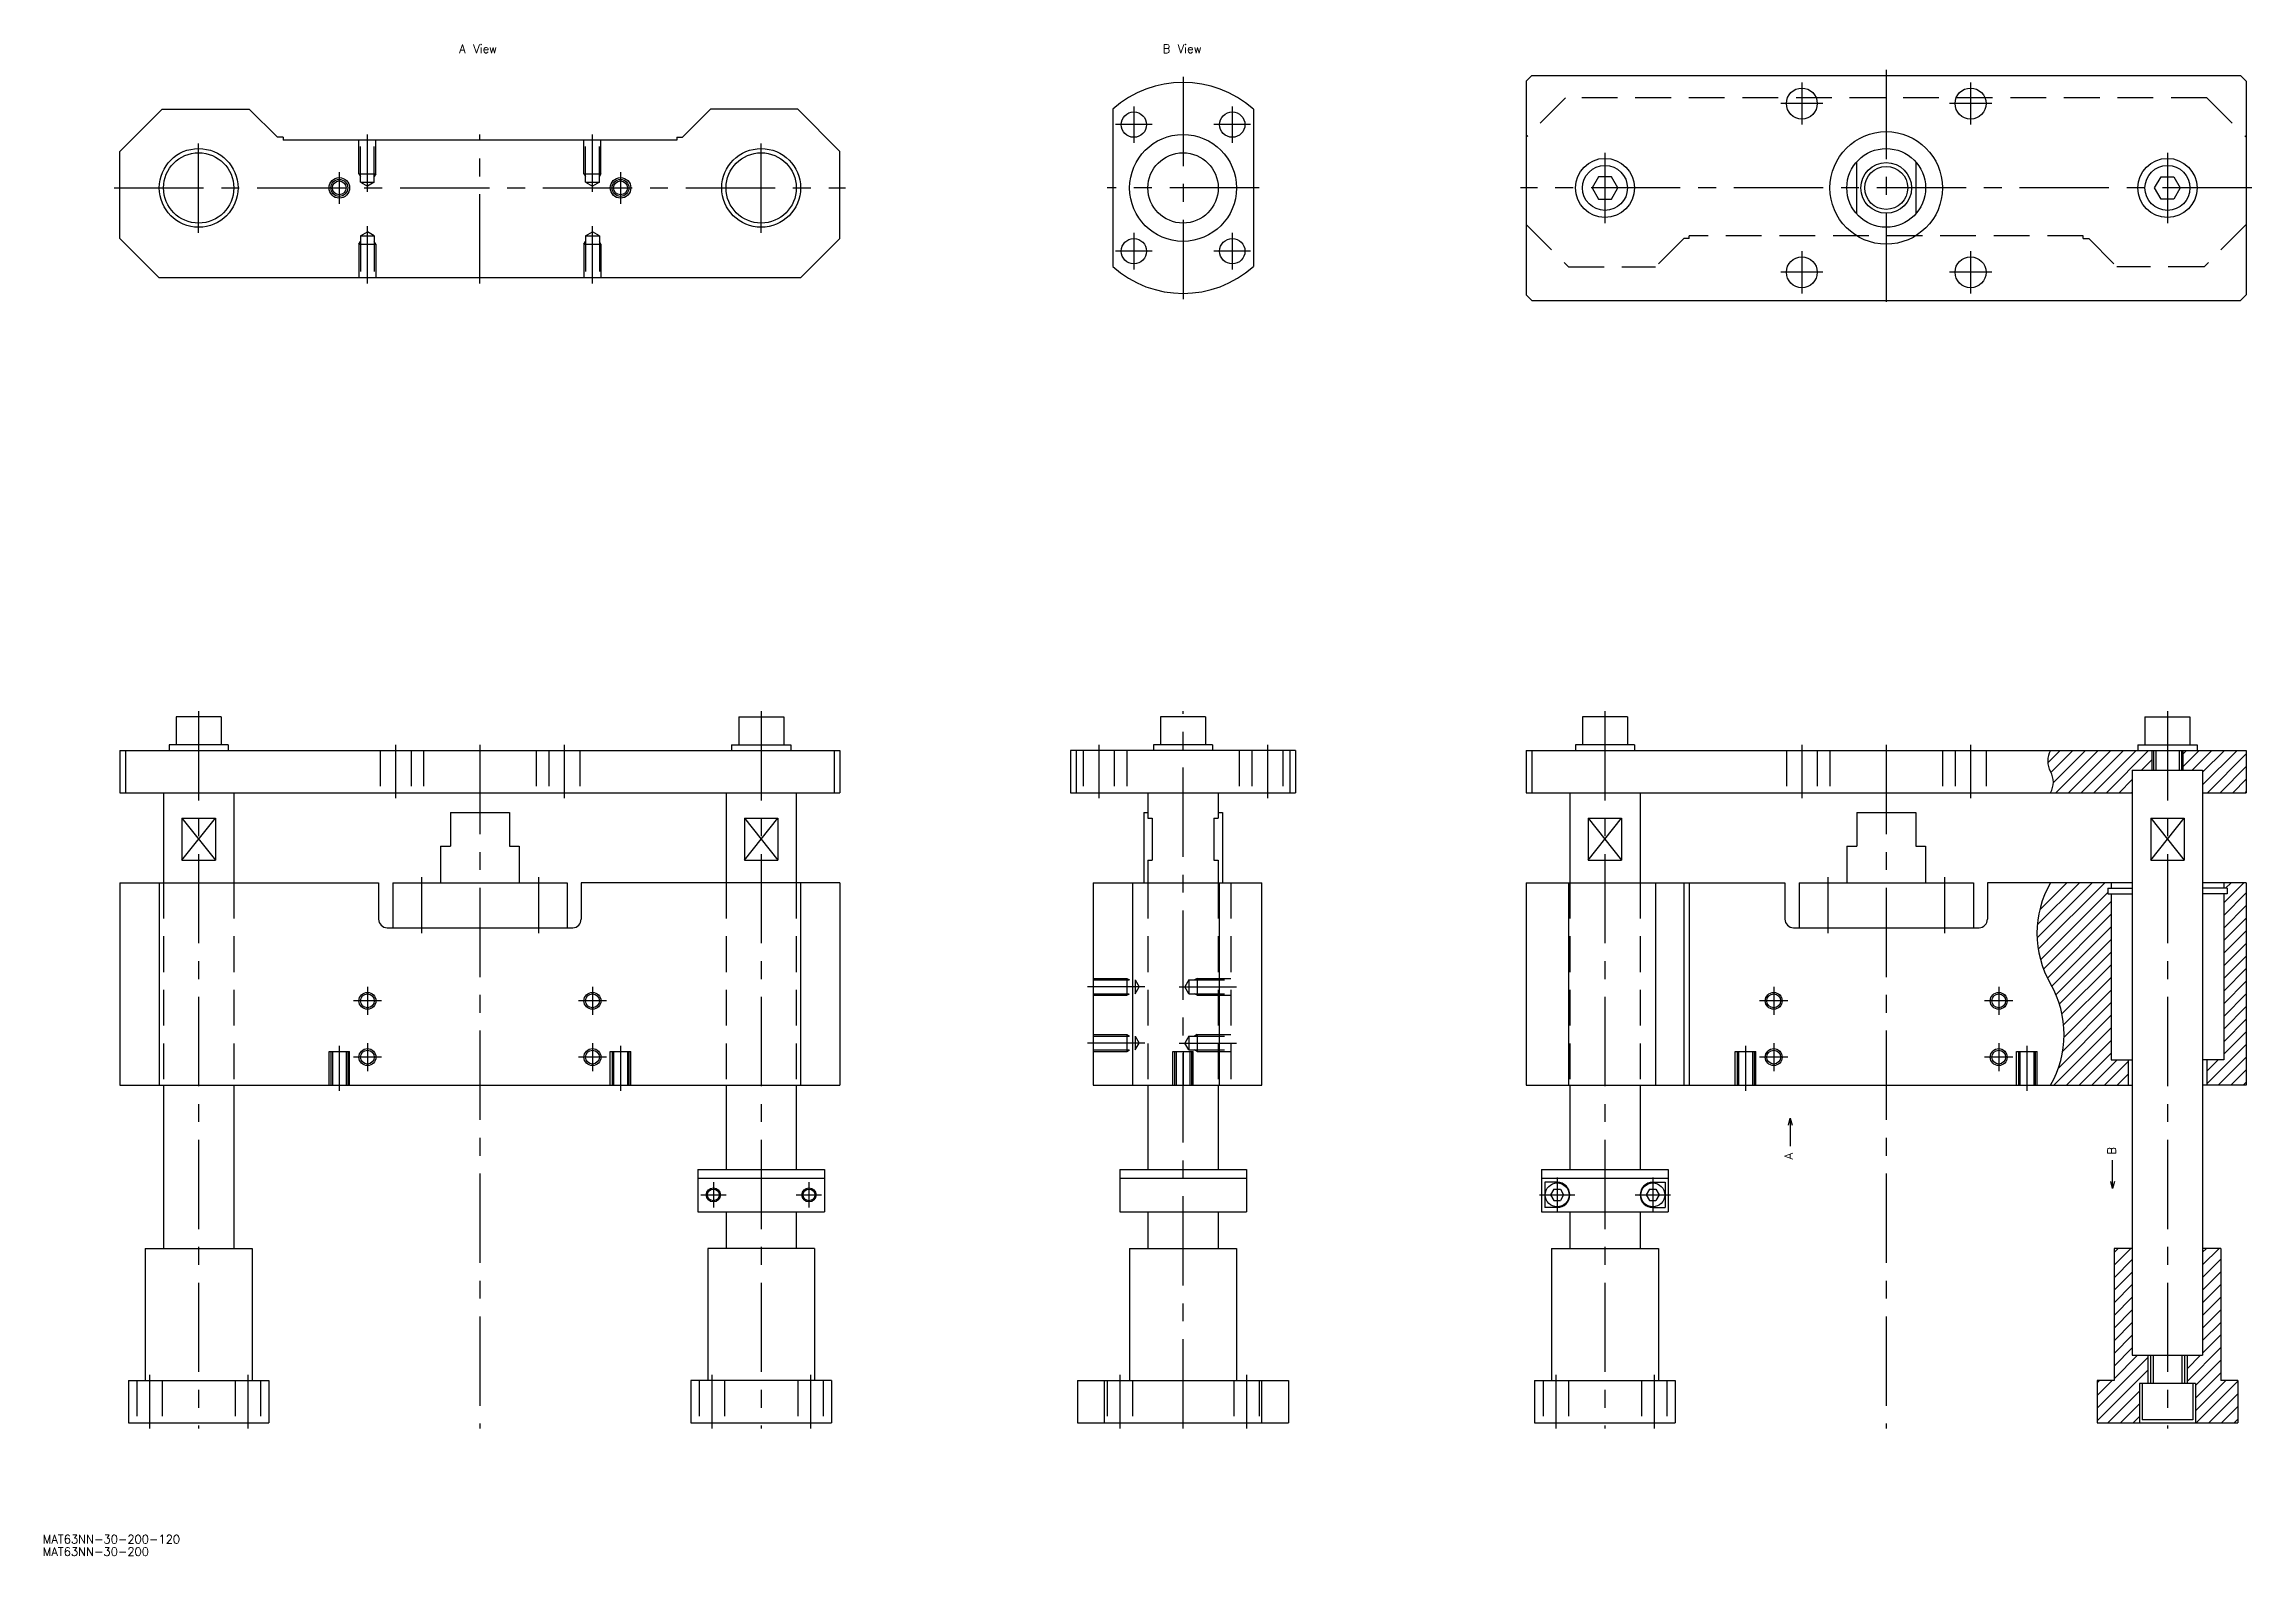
# Model space of a CAD drawing. Extents: x -405 to 380, y -486 to 51.
import ezdxf

# ---------------------------------------------------------------- set-up
doc = ezdxf.new("R2010")
doc.units = 0
doc.linetypes.add('CENTER', pattern=[50.8, 31.75, -6.35, 6.35, -6.35])
doc.linetypes.add('DASHED', pattern=[19.05, 12.7, -6.35])
doc.layers.get('0').update_dxf_attribs({"linetype": 'CONTINUOUS'})
doc.layers.add('CENTER', color=1, linetype='CENTER')
doc.styles.get("Standard").update_dxf_attribs({"font": 'txt.shx', "height": 3, "bigfont": 'bigfont.shx'})

# ---------------------------------------------------------------- blocks, each defined once
blk = doc.blocks.new('*U2')
at = {"color": 7, "linetype": 'CONTINUOUS'}
blk.add_text('MAT63NN-30-200-120', height=3, dxfattribs=at).set_placement((-405.45, -481.89))
blk = doc.blocks.new('*U3')
at = {"color": 7, "linetype": 'CONTINUOUS'}
blk.add_text('MAT63NN-30-200', height=3, dxfattribs=at).set_placement((-405.45, -486.31))
blk = doc.blocks.new('*U4')
at = {"color": 137, "linetype": 'CONTINUOUS'}
blk.add_text('A View', height=3, dxfattribs=at).set_placement((-257.37, 47.96))
blk = doc.blocks.new('*U5')
at = {"color": 137, "linetype": 'CONTINUOUS'}
blk.add_text('B View', height=3, dxfattribs=at).set_placement((-7.28, 47.96))
blk = doc.blocks.new('_OPEN30')
at = {"color": 0, "linetype": 'BYBLOCK'}
for p, q in [((-1, 0.27), (0, 0)), ((0, 0), (-1, -0.27)), ((0, 0), (-1, 0))]:
    blk.add_line(p, q, dxfattribs=at)
blk = doc.blocks.new('*U6')
at = {"color": 137, "linetype": 'CONTINUOUS'}
blk.add_lwpolyline([(330.51, -353.2), (330.51, -345.7)], dxfattribs=at)
at = {"color": 137, "linetype": 'CONTINUOUS', "xscale": 2.5, "yscale": 2.5, "zscale": 2.5, "rotation": 270}
blk.add_blockref('_OPEN30', (330.51, -355.7), dxfattribs=at)
blk = doc.blocks.new('*U7')
at = {"color": 137, "linetype": 'CONTINUOUS'}
blk.add_lwpolyline([(215.91, -333.2), (215.91, -340.7)], dxfattribs=at)
at = {"color": 137, "linetype": 'CONTINUOUS', "xscale": 2.5, "yscale": 2.5, "zscale": 2.5, "rotation": 90}
blk.add_blockref('_OPEN30', (215.91, -330.7), dxfattribs=at)
blk = doc.blocks.new('*U8')
at = {"color": 137, "linetype": 'CONTINUOUS'}
blk.add_text('A', height=3, rotation=90, dxfattribs=at).set_placement((216.83, -345.37))
blk = doc.blocks.new('*U9')
at = {"color": 137, "linetype": 'CONTINUOUS'}
blk.add_text('B', height=3, rotation=90, dxfattribs=at).set_placement((331.67, -343.71))

msp = doc.modelspace()

# ---------------------------------------------------------------- linework, layer by layer
at = {"color": 7, "linetype": 'CONTINUOUS'}
for p, q in [((122, 38), (124, 40)), ((124, 40), (376, 40)), ((378, 38), (376, 40)), ((122, 38), (122, -38)), ((378, 38), (378, -38)), ((-378, 13), (-363, 28)), ((-363, 28), (-332, 28)), ((-322, 18), (-332, 28)), ((-178, 18), (-168, 28)), ((-137, 28), (-168, 28)), ((-122, 13), (-137, 28)), ((-25, 27.95), (-25, -27.95)), ((25, 27.95), (25, -27.95)), ((-320, 18), (-322, 18)), ((-320, 18), (-320, 17)), ((-180, 17), (-320, 17)), ((-180, 18), (-180, 17)), ((-180, 18), (-178, 18)), ((-378, -18), (-378, 13)), ((-122, -18), (-122, 13)), ((239.5, -9.26), (239.5, 9.26)), ((260.5, 9.26), (260.5, -9.26)), ((147.71, 3.96), (145.43, 0)), ((145.43, 0), (147.71, -3.96)), ((152.29, 3.96), (147.71, 3.96)), ((154.58, 0), (152.29, 3.96)), ((345.42, 0), (347.71, 3.96)), ((347.71, 3.96), (352.29, 3.96)), ((352.29, 3.96), (354.57, 0)), ((354.57, 0), (352.29, -3.96)), ((147.71, -3.96), (152.29, -3.96)), ((152.29, -3.96), (154.58, 0)), ((347.71, -3.96), (345.42, 0)), ((352.29, -3.96), (347.71, -3.96)), ((-364, -32), (-378, -18)), ((-136, -32), (-122, -18)), ((-136, -32), (-364, -32)), ((124, -40), (122, -38)), ((376, -40), (378, -38)), ((124, -40), (376, -40)), ((-342, -188), (-358, -188)), ((-358, -188), (-358, -198)), ((-342, -188), (-342, -198)), ((-158, -188), (-142, -188)), ((-158, -188), (-158, -198)), ((-142, -188), (-142, -198)), ((8, -188), (-8, -188)), ((-8, -188), (-8, -198)), ((8, -188), (8, -198)), ((158, -188), (142, -188)), ((142, -188), (142, -198)), ((158, -188), (158, -198)), ((342, -188), (358, -188)), ((342, -188), (342, -198)), ((358, -188), (358, -198)), ((-378, -200), (-122, -200)), ((-378, -200), (-378, -215)), ((-376, -200), (-376, -215)), ((-339.5, -198), (-360.5, -198)), ((-360.5, -198), (-360.5, -200)), ((-339.5, -198), (-339.5, -200)), ((-160.5, -198), (-139.5, -198)), ((-160.5, -198), (-160.5, -200)), ((-139.5, -198), (-139.5, -200)), ((-124, -200), (-124, -215)), ((-122, -200), (-122, -215)), ((40, -200), (-40, -200)), ((-40, -200), (-40, -215)), ((-38, -200), (-38, -215)), ((10.5, -198), (-10.5, -198)), ((-10.5, -198), (-10.5, -200)), ((10.5, -198), (10.5, -200)), ((38, -200), (38, -215)), ((40, -200), (40, -215)), ((122, -200), (378, -200)), ((122, -200), (122, -215)), ((124, -200), (124, -215)), ((160.5, -198), (139.5, -198)), ((139.5, -198), (139.5, -200)), ((160.5, -198), (160.5, -200)), ((339.5, -198), (360.5, -198)), ((339.5, -198), (339.5, -200)), ((344.5, -200), (344.5, -207)), ((345, -200), (345, -207)), ((355, -200), (355, -207)), ((355.5, -200), (355.5, -207)), ((360.5, -198), (360.5, -200)), ((378, -200), (378, -215)), ((337.5, -207), (337.5, -415)), ((337.5, -207), (362.5, -207)), ((362.5, -207), (362.5, -415)), ((-378, -215), (-122, -215)), ((-362.5, -215), (-362.5, -247)), ((-337.5, -215), (-337.5, -247)), ((-162.5, -215), (-162.5, -247)), ((-137.5, -215), (-137.5, -247)), ((-40, -215), (40, -215)), ((-12.5, -215), (-12.5, -224)), ((12.5, -215), (12.5, -224)), ((122, -215), (337.5, -215)), ((137.5, -215), (137.5, -247)), ((162.5, -215), (162.5, -247)), ((362.5, -215), (378, -215)), ((-355.94, -224), (-355.94, -239)), ((-355.94, -224), (-344.06, -224)), ((-344.06, -224), (-344.06, -239)), ((-260.5, -222), (-239.5, -222)), ((-260.5, -222), (-260.5, -234)), ((-239.5, -222), (-239.5, -234)), ((-155.94, -224), (-155.94, -239)), ((-155.94, -224), (-144.06, -224)), ((-144.06, -224), (-144.06, -239)), ((-14, -222), (-14, -247)), ((-14, -222), (-12.5, -222)), ((-12.5, -224), (-11, -224)), ((-11, -224), (-11, -239)), ((11, -224), (11, -239)), ((11, -224), (12.5, -224)), ((12.5, -222), (14, -222)), ((14, -222), (14, -247)), ((144.06, -224), (144.06, -239)), ((144.06, -224), (155.94, -224)), ((155.94, -224), (155.94, -239)), ((239.5, -222), (260.5, -222)), ((239.5, -222), (239.5, -234)), ((260.5, -222), (260.5, -234)), ((344.06, -224), (344.06, -239)), ((344.06, -224), (355.94, -224)), ((355.94, -224), (355.94, -239)), ((-264, -234), (-264, -247)), ((-264, -234), (-260.5, -234)), ((-239.5, -234), (-236, -234)), ((-236, -234), (-236, -247)), ((236, -234), (236, -247)), ((236, -234), (239.5, -234)), ((260.5, -234), (264, -234)), ((264, -234), (264, -247)), ((-355.94, -239), (-344.06, -239)), ((-155.94, -239), (-144.06, -239)), ((-12.5, -239), (-12.5, -247)), ((-12.5, -239), (-11, -239)), ((11, -239), (12.5, -239)), ((12.5, -239), (12.5, -247)), ((144.06, -239), (155.94, -239)), ((344.06, -239), (355.94, -239)), ((-378, -247), (-286, -247)), ((-378, -247), (-378, -319)), ((-364, -247), (-364, -319)), ((-286, -247), (-286, -260)), ((-281, -247), (-219, -247)), ((-281, -247), (-281, -263)), ((-219, -247), (-219, -263)), ((-122, -247), (-214, -247)), ((-214, -247), (-214, -260)), ((-136, -247), (-136, -319)), ((-122, -247), (-122, -319)), ((-32, -247), (28, -247)), ((-32, -247), (-32, -319)), ((-18, -247), (-18, -319)), ((13, -319), (13, -247)), ((28, -319), (28, -247)), ((122, -247), (214, -247)), ((122, -247), (122, -319)), ((137, -247), (137, -319)), ((168, -247), (168, -319)), ((178, -247), (178, -319)), ((180, -247), (180, -319)), ((214, -247), (214, -260)), ((219, -247), (281, -247)), ((219, -247), (219, -263)), ((281, -247), (281, -263)), ((337.5, -247), (286, -247)), ((286, -247), (286, -260)), ((328.75, -249), (328.75, -251)), ((328.75, -249), (337.5, -249)), ((328.75, -251), (337.5, -251)), ((330, -247), (330, -249)), ((330, -251), (330, -310)), ((378, -247), (362.5, -247)), ((371.25, -249), (362.5, -249)), ((371.25, -251), (362.5, -251)), ((370, -247), (370, -249)), ((370, -251), (370, -310)), ((371.25, -249), (371.25, -251)), ((378, -247), (378, -319)), ((-283, -263), (-217, -263)), ((217, -263), (283, -263)), ((330, -310), (337.5, -310)), ((336, -310), (336, -319)), ((370, -310), (362.5, -310)), ((364, -310), (364, -319)), ((-378, -319), (-122, -319)), ((-362.5, -319), (-362.5, -377)), ((-337.5, -319), (-337.5, -377)), ((-162.5, -319), (-162.5, -349)), ((-137.5, -319), (-137.5, -349)), ((-32, -319), (28, -319)), ((-12.5, -319), (-12.5, -349)), ((12.5, -319), (12.5, -349)), ((122, -319), (337.5, -319)), ((137.5, -319), (137.5, -349)), ((162.5, -319), (162.5, -349)), ((378, -319), (362.5, -319)), ((-172.5, -349), (-127.5, -349)), ((-172.5, -349), (-172.5, -364)), ((-172.5, -352), (-127.5, -352)), ((-127.5, -349), (-127.5, -364)), ((-22.5, -349), (22.5, -349)), ((-22.5, -349), (-22.5, -364)), ((-22.5, -352), (22.5, -352)), ((22.5, -349), (22.5, -364)), ((127.5, -349), (172.5, -349)), ((127.5, -349), (127.5, -364)), ((127.5, -352), (172.5, -352)), ((172.5, -349), (172.5, -364)), ((133, -353.5), (128.62, -353.5)), ((128.62, -353.5), (128.62, -362.5)), ((131.85, -356), (130.69, -358)), ((130.69, -358), (131.85, -360)), ((131.85, -356), (134.15, -356)), ((131.85, -360), (134.15, -360)), ((134.15, -356), (135.31, -358)), ((135.31, -358), (134.15, -360)), ((165.85, -356), (164.69, -358)), ((164.69, -358), (165.85, -360)), ((165.85, -356), (168.15, -356)), ((165.85, -360), (168.15, -360)), ((167, -353.5), (171.38, -353.5)), ((168.15, -356), (169.31, -358)), ((169.31, -358), (168.15, -360)), ((171.38, -353.5), (171.38, -362.5)), ((-172.5, -364), (-127.5, -364)), ((-162.5, -364), (-162.5, -377)), ((-137.5, -364), (-137.5, -377)), ((-22.5, -364), (22.5, -364)), ((-12.5, -364), (-12.5, -377)), ((12.5, -364), (12.5, -377)), ((127.5, -364), (172.5, -364)), ((133, -362.5), (128.62, -362.5)), ((137.5, -364), (137.5, -377)), ((162.5, -364), (162.5, -377)), ((167, -362.5), (171.38, -362.5)), ((-369, -377), (-369, -424)), ((-369, -377), (-331, -377)), ((-331, -377), (-331, -424)), ((-169, -377), (-169, -424)), ((-131, -377), (-169, -377)), ((-131, -377), (-131, -424)), ((-19, -377), (19, -377)), ((-19, -377), (-19, -424)), ((19, -377), (19, -424)), ((131, -377), (131, -424)), ((131, -377), (169, -377)), ((169, -377), (169, -424)), ((331, -377), (331, -424)), ((337.5, -377), (331, -377)), ((369, -377), (362.5, -377)), ((369, -377), (369, -424)), ((337.5, -415), (362.5, -415)), ((343, -415), (343, -425)), ((344, -415), (344, -425)), ((356, -415), (356, -425)), ((357, -415), (357, -425)), ((-375, -424), (-325, -424)), ((-375, -424), (-375, -439)), ((-325, -424), (-325, -439)), ((-125, -424), (-175, -424)), ((-175, -424), (-175, -439)), ((-125, -424), (-125, -439)), ((-37.5, -424), (37.5, -424)), ((-37.5, -424), (-37.5, -439)), ((-27.95, -439), (-27.95, -424)), ((27.95, -439), (27.95, -424)), ((37.5, -424), (37.5, -439)), ((125, -424), (175, -424)), ((125, -424), (125, -439)), ((175, -424), (175, -439)), ((325, -424), (325, -439)), ((331, -424), (325, -424)), ((360, -425), (340, -425)), ((340, -425), (340, -439)), ((341, -425), (341, -438)), ((359, -425), (359, -438)), ((360, -425), (360, -439)), ((375, -424), (369, -424)), ((375, -424), (375, -439)), ((-375, -439), (-325, -439)), ((-175, -439), (-125, -439)), ((-37.5, -439), (37.5, -439)), ((125, -439), (175, -439)), ((325, -439), (375, -439)), ((359, -438), (341, -438))]:
    msp.add_line(p, q, dxfattribs=at)
at = {"color": 3, "linetype": 'DASHED'}
for p, q in [((136, 32), (122, 18)), ((364, 32), (136, 32)), ((364, 32), (378, 18)), ((-293, 5), (-293, 17)), ((-292.46, 2), (-292.46, 17)), ((-287.54, 2), (-287.54, 17)), ((-287, 5), (-287, 17)), ((-213, 5), (-213, 17)), ((-212.46, 2), (-212.46, 17)), ((-207.54, 2), (-207.54, 17)), ((-207, 5), (-207, 17)), ((122, 18), (122, -13)), ((378, 18), (378, -13)), ((-293, 5), (-287, 5)), ((-293, 5), (-292.46, 4.06)), ((-292.46, 2), (-287.54, 2)), ((-292.46, 2), (-290, 0.58)), ((-287.54, 2), (-290, 0.58)), ((-287, 5), (-287.54, 4.06)), ((-213, 5), (-207, 5)), ((-213, 5), (-212.46, 4.06)), ((-212.46, 2), (-207.54, 2)), ((-212.46, 2), (-210, 0.58)), ((-207.54, 2), (-210, 0.58)), ((-207, 5), (-207.54, 4.06)), ((-292.46, -17), (-290, -15.58)), ((-287.54, -17), (-290, -15.58)), ((-212.46, -17), (-210, -15.58)), ((-207.54, -17), (-210, -15.58)), ((122, -13), (137, -28)), ((378, -13), (363, -28)), ((-293, -20), (-292.46, -19.06)), ((-293, -20), (-293, -32)), ((-293, -20), (-287, -20)), ((-292.46, -17), (-292.46, -32)), ((-292.46, -17), (-287.54, -17)), ((-287.54, -17), (-287.54, -32)), ((-287, -20), (-287.54, -19.06)), ((-287, -20), (-287, -32)), ((-213, -20), (-212.46, -19.06)), ((-213, -20), (-213, -32)), ((-213, -20), (-207, -20)), ((-212.46, -17), (-212.46, -32)), ((-212.46, -17), (-207.54, -17)), ((-207.54, -17), (-207.54, -32)), ((-207, -20), (-207.54, -19.06)), ((-207, -20), (-207, -32)), ((178, -18), (168, -28)), ((180, -18), (178, -18)), ((320, -17), (180, -17)), ((180, -18), (180, -17)), ((320, -18), (320, -17)), ((320, -18), (322, -18)), ((322, -18), (332, -28)), ((137, -28), (168, -28)), ((363, -28), (332, -28)), ((-285.5, -200), (-285.5, -215)), ((-274.5, -200), (-274.5, -215)), ((-270, -200), (-270, -215)), ((-230, -200), (-230, -215)), ((-225.5, -200), (-225.5, -215)), ((-214.5, -200), (-214.5, -215)), ((-35.5, -200), (-35.5, -215)), ((-24.5, -200), (-24.5, -215)), ((-20, -200), (-20, -215)), ((20, -200), (20, -215)), ((24.5, -200), (24.5, -215)), ((35.5, -200), (35.5, -215)), ((214.5, -200), (214.5, -215)), ((225.5, -200), (225.5, -215)), ((230, -200), (230, -215)), ((270, -200), (270, -215)), ((274.5, -200), (274.5, -215)), ((285.5, -200), (285.5, -215)), ((-362.5, -247), (-362.5, -319)), ((-337.5, -247), (-337.5, -319)), ((-162.5, -247), (-162.5, -319)), ((-137.5, -247), (-137.5, -319)), ((-12.5, -247), (-12.5, -319)), ((12.5, -247), (12.5, -319)), ((17, -247), (17, -319)), ((137.5, -247), (137.5, -319)), ((162.5, -247), (162.5, -319)), ((-32, -281), (-20, -281)), ((-32, -281.54), (-17, -281.54)), ((-20, -281), (-19.06, -281.54)), ((-20, -281), (-20, -287)), ((-17, -281.54), (-15.58, -284)), ((-17, -281.54), (-17, -286.46)), ((2, -281.54), (0.58, -284)), ((2, -281.54), (17, -281.54)), ((2, -281.54), (2, -286.46)), ((5, -281), (4.06, -281.54)), ((5, -281), (17, -281)), ((5, -281), (5, -287)), ((-32, -286.46), (-17, -286.46)), ((-32, -287), (-20, -287)), ((-20, -287), (-19.06, -286.46)), ((-17, -286.46), (-15.58, -284)), ((2, -286.46), (0.58, -284)), ((2, -286.46), (17, -286.46)), ((5, -287), (4.06, -286.46)), ((5, -287), (17, -287)), ((-32, -301), (-20, -301)), ((-32, -301.54), (-17, -301.54)), ((-20, -301), (-19.06, -301.54)), ((-20, -301), (-20, -307)), ((-17, -301.54), (-15.58, -304)), ((-17, -301.54), (-17, -306.46)), ((-17, -306.46), (-15.58, -304)), ((2, -301.54), (0.58, -304)), ((2, -306.46), (0.58, -304)), ((2, -301.54), (17, -301.54)), ((2, -301.54), (2, -306.46)), ((5, -301), (4.06, -301.54)), ((5, -301), (17, -301)), ((5, -301), (5, -307)), ((-303.65, -319), (-303.65, -307)), ((-303.65, -307), (-296.35, -307)), ((-303, -307), (-303, -319)), ((-302.46, -307), (-302.46, -319)), ((-297.54, -307), (-297.54, -319)), ((-297, -307), (-297, -319)), ((-296.35, -319), (-296.35, -307)), ((-203.65, -319), (-203.65, -307)), ((-203.65, -307), (-196.35, -307)), ((-203, -307), (-203, -319)), ((-202.46, -307), (-202.46, -319)), ((-197.54, -307), (-197.54, -319)), ((-197, -307), (-197, -319)), ((-196.35, -319), (-196.35, -307)), ((-32, -306.46), (-17, -306.46)), ((-32, -307), (-20, -307)), ((-20, -307), (-19.06, -306.46)), ((-3.65, -319), (-3.65, -307)), ((-3.65, -307), (3.65, -307)), ((-3, -307), (-3, -319)), ((-2.46, -307), (-2.46, -319)), ((2, -306.46), (17, -306.46)), ((2.46, -307), (2.46, -319)), ((3, -307), (3, -319)), ((3.65, -319), (3.65, -307)), ((5, -307), (4.06, -306.46)), ((5, -307), (17, -307)), ((196.35, -319), (196.35, -307)), ((196.35, -307), (203.65, -307)), ((197, -307), (197, -319)), ((197.54, -307), (197.54, -319)), ((202.46, -307), (202.46, -319)), ((203, -307), (203, -319)), ((203.65, -319), (203.65, -307)), ((296.35, -319), (296.35, -307)), ((296.35, -307), (303.65, -307)), ((297, -307), (297, -319)), ((297.54, -307), (297.54, -319)), ((302.46, -307), (302.46, -319)), ((303, -307), (303, -319)), ((303.65, -319), (303.65, -307)), ((-372, -424), (-372, -439)), ((-363, -424), (-363, -439)), ((-337, -424), (-337, -439)), ((-328, -424), (-328, -439)), ((-172, -424), (-172, -439)), ((-163, -424), (-163, -439)), ((-137, -424), (-137, -439)), ((-128, -424), (-128, -439)), ((-27, -424), (-27, -439)), ((-18, -424), (-18, -439)), ((18, -424), (18, -439)), ((27, -424), (27, -439)), ((128, -424), (128, -439)), ((137, -424), (137, -439)), ((163, -424), (163, -439)), ((172, -424), (172, -439))]:
    msp.add_line(p, q, dxfattribs=at)
at = {"color": 3, "linetype": 'CONTINUOUS'}
for p, q in [((307.45, -204.42), (311.87, -200)), ((308.58, -207.78), (316.36, -200)), ((309.43, -211.43), (320.85, -200)), ((310.34, -215), (325.34, -200)), ((314.84, -215), (329.84, -200)), ((319.33, -215), (334.33, -200)), ((323.82, -215), (338.82, -200)), ((328.31, -215), (343.31, -200)), ((340.8, -207), (344.5, -203.3)), ((345.81, -200), (345.81, -207)), ((354.19, -200), (354.19, -207)), ((355.5, -201.28), (356.78, -200)), ((355.5, -205.77), (361.27, -200)), ((358.76, -207), (365.76, -200)), ((362.5, -207.75), (370.25, -200)), ((362.5, -212.24), (374.74, -200)), ((364.23, -215), (378, -201.23)), ((332.8, -215), (337.5, -210.3)), ((368.72, -215), (378, -205.72)), ((373.21, -215), (378, -210.21)), ((337.29, -215), (337.5, -214.79)), ((377.7, -215), (378, -214.7)), ((-355.94, -224), (-344.06, -239)), ((-355.94, -239), (-344.06, -224)), ((-155.94, -224), (-144.06, -239)), ((-155.94, -239), (-144.06, -224)), ((144.06, -224), (155.94, -239)), ((144.06, -239), (155.94, -224)), ((344.06, -239), (355.94, -224)), ((344.06, -224), (355.94, -239)), ((303.64, -266.61), (323.25, -247)), ((303.72, -262.03), (318.76, -247)), ((304.05, -270.68), (327.74, -247)), ((304.57, -256.69), (314.27, -247)), ((304.85, -274.38), (328.75, -250.48)), ((370, -254.13), (377.13, -247)), ((370, -258.62), (378, -250.62)), ((370.64, -249), (372.64, -247)), ((305.94, -277.77), (330, -253.72)), ((307.3, -280.9), (330, -258.21)), ((370, -263.11), (378, -255.11)), ((308.88, -283.82), (330, -262.7)), ((370, -267.6), (378, -259.6)), ((370, -272.09), (378, -264.09)), ((310.35, -286.84), (330, -267.19)), ((311.56, -290.11), (330, -271.68)), ((370, -276.58), (378, -268.58)), ((370, -281.07), (378, -273.07)), ((312.49, -293.67), (330, -276.17)), ((313.08, -297.57), (330, -280.66)), ((370, -285.56), (378, -277.56)), ((370, -290.05), (378, -282.05)), ((312.77, -306.87), (330, -289.64)), ((313.24, -301.91), (330, -285.15)), ((370, -294.54), (378, -286.54)), ((311.22, -312.91), (330, -294.13)), ((370, -299.03), (378, -291.03)), ((370, -303.52), (378, -295.52)), ((309.62, -319), (330, -298.62)), ((314.11, -319), (330, -303.11)), ((364, -318.5), (378, -304.5)), ((370, -308.01), (378, -300.01)), ((318.6, -319), (330, -307.6)), ((323.09, -319), (332.09, -310)), ((327.58, -319), (336, -310.58)), ((364, -314.01), (368.01, -310)), ((367.99, -319), (378, -308.99)), ((372.48, -319), (378, -313.48)), ((332.07, -319), (336, -315.07)), ((376.97, -319), (378, -317.97)), ((331, -378.44), (332.44, -377)), ((331, -382.93), (336.93, -377)), ((331, -387.42), (337.5, -380.92)), ((362.5, -378.37), (363.87, -377)), ((362.5, -382.86), (368.36, -377)), ((362.5, -387.35), (369, -380.85)), ((331, -391.91), (337.5, -385.41)), ((331, -396.4), (337.5, -389.9)), ((362.5, -391.84), (369, -385.34)), ((362.5, -396.33), (369, -389.83)), ((331, -400.89), (337.5, -394.39)), ((331, -405.38), (337.5, -398.88)), ((362.5, -400.82), (369, -394.32)), ((362.5, -405.31), (369, -398.81)), ((331, -409.87), (337.5, -403.37)), ((331, -414.36), (337.5, -407.86)), ((362.5, -409.8), (369, -403.3)), ((362.5, -414.29), (369, -407.79)), ((325, -433.83), (343, -415.83)), ((331, -418.85), (337.5, -412.35)), ((331, -423.34), (339.34, -415)), ((344.95, -415), (344.95, -425)), ((355.05, -415), (355.05, -425)), ((357, -424.28), (369, -412.28)), ((357, -415.3), (357.3, -415)), ((357, -419.79), (361.79, -415)), ((325, -438.32), (343, -420.32)), ((360, -425.77), (369, -416.77)), ((360, -430.26), (369, -421.26)), ((325, -424.85), (325.85, -424)), ((325, -429.34), (330.34, -424)), ((328.81, -439), (340, -427.81)), ((342.81, -425), (343, -424.81)), ((360, -434.75), (370.75, -424)), ((360.24, -439), (375, -424.24)), ((364.73, -439), (375, -428.73)), ((333.3, -439), (340, -432.3)), ((337.79, -439), (340, -436.79)), ((369.22, -439), (375, -433.22)), ((373.71, -439), (375, -437.71))]:
    msp.add_line(p, q, dxfattribs=at)
at = {"color": 7, "linetype": 'CONTINUOUS'}
for centre, radius in [((220, 30), 5.5), ((280, 30), 5.5), ((-17.5, 22.5), 4.5), ((17.5, 22.5), 4.5), ((0, 0), 19), ((250, 0), 20), ((-350, 0), 14), ((-350, 0), 12.5), ((-150, 0), 14), ((-150, 0), 12.5), ((0, 0), 12.5), ((150, 0), 10.5), ((150, 0), 8), ((250, 0), 14), ((350, 0), 10.5), ((350, 0), 8), ((-300, 0), 3.65), ((-300, 0), 2.46), ((-200, 0), 3.65), ((-200, 0), 2.46), ((250, 0), 7.65), ((-17.5, -22.5), 4.5), ((17.5, -22.5), 4.5), ((220, -30), 5.5), ((280, -30), 5.5), ((-290, -289), 2.46), ((-210, -289), 2.46), ((210, -289), 2.46), ((290, -289), 2.46), ((-290, -309), 2.46), ((-210, -309), 2.46), ((210, -309), 2.46), ((290, -309), 2.46), ((-167, -358), 2.07), ((-133, -358), 2.07), ((133, -358), 4.25), ((167, -358), 4.25)]:
    msp.add_circle(centre, radius, dxfattribs=at)
at = {"color": 3, "linetype": 'CONTINUOUS'}
for centre, radius in [((250, 0), 9), ((-300, 0), 3), ((-200, 0), 3), ((-290, -289), 3), ((-210, -289), 3), ((210, -289), 3), ((290, -289), 3), ((-290, -309), 3), ((-210, -309), 3), ((210, -309), 3), ((290, -309), 3), ((-167, -358), 2.5), ((-133, -358), 2.5)]:
    msp.add_circle(centre, radius, dxfattribs=at)
at = {"color": 7, "linetype": 'CONTINUOUS'}
for centre, radius, start, end in [((0, 0), 37.5, 48.18969, 131.81031), ((0, 0), 37.5, 228.18969, 311.81031), ((-283, -260), 3, 180, 270), ((-217, -260), 3, 270, 0), ((217, -260), 3, 180, 270), ((283, -260), 3, 270, 0), ((133, -358), 4.5, 270, 90), ((167, -358), 4.5, 90, 270)]:
    msp.add_arc(centre, radius, start, end, dxfattribs=at)
at = {"color": 3, "linetype": 'CONTINUOUS'}
for centre, radius, start, end in [((314.92, -203.75), 7.5, 150, 210), ((301.93, -211.25), 7.5, 330.00003, 29.99999), ((339.6, -265), 36, 150, 210), ((277.25, -301), 36, 330.00003, 29.99999)]:
    msp.add_arc(centre, radius, start, end, dxfattribs=at)
at = {"layer": 'CENTER', "color": 1, "linetype": 'CENTER'}
for p, q in [((0, 39.5), (0, -39.5)), ((250, 42), (250, -42)), ((220, 37.5), (220, 22.5)), ((280, 37.5), (280, 22.5)), ((-17.5, 29), (-17.5, 16)), ((-17.5, 29), (-17.5, 16)), ((17.5, 29), (17.5, 16)), ((227.5, 30), (212.5, 30)), ((287.5, 30), (272.5, 30)), ((-350, -16), (-350, 16)), ((-290, -1.42), (-290, 19)), ((-250, -34), (-250, 19)), ((-210, -1.42), (-210, 19)), ((-150, -16), (-150, 16)), ((-11, 22.5), (-24, 22.5)), ((-11, 22.5), (-24, 22.5)), ((24, 22.5), (11, 22.5)), ((150, 12.5), (150, -12.5)), ((350, 12.5), (350, -12.5)), ((-380, 0), (-120, 0)), ((-300, 5.65), (-300, -5.65)), ((-200, 5.65), (-200, -5.65)), ((27, 0), (-27, 0)), ((380, 0), (120, 0)), ((-290, -34), (-290, -13.58)), ((-210, -34), (-210, -13.58)), ((-11, -22.5), (-24, -22.5)), ((-17.5, -16), (-17.5, -29)), ((24, -22.5), (11, -22.5)), ((17.5, -16), (17.5, -29)), ((220, -22.5), (220, -37.5)), ((280, -22.5), (280, -37.5)), ((227.5, -30), (212.5, -30)), ((287.5, -30), (272.5, -30)), ((-350, -186), (-350, -441)), ((-150, -186), (-150, -441)), ((0, -441), (0, -186)), ((150, -186), (150, -441)), ((350, -186), (350, -441)), ((-280, -198), (-280, -217)), ((-250, -198), (-250, -441)), ((-220, -198), (-220, -217)), ((-30, -198), (-30, -217)), ((30, -198), (30, -217)), ((220, -198), (220, -217)), ((250, -198), (250, -441)), ((280, -198), (280, -217)), ((-270.78, -245), (-270.78, -265)), ((-229.22, -245), (-229.22, -265)), ((229.22, -245), (229.22, -265)), ((270.78, -245), (270.78, -265)), ((-285, -289), (-295, -289)), ((-290, -284), (-290, -294)), ((-205, -289), (-215, -289)), ((-210, -284), (-210, -294)), ((-13.58, -284), (-34, -284)), ((-1.42, -284), (19, -284)), ((215, -289), (205, -289)), ((210, -284), (210, -294)), ((295, -289), (285, -289)), ((290, -284), (290, -294)), ((-300, -305), (-300, -321)), ((-290, -304), (-290, -314)), ((-210, -304), (-210, -314)), ((-200, -305), (-200, -321)), ((-13.58, -304), (-34, -304)), ((-1.42, -304), (19, -304)), ((200, -305), (200, -321)), ((210, -304), (210, -314)), ((290, -304), (290, -314)), ((300, -305), (300, -321)), ((-285, -309), (-295, -309)), ((-205, -309), (-215, -309)), ((0, -307), (0, -319)), ((215, -309), (205, -309)), ((295, -309), (285, -309)), ((133, -351.75), (133, -364.25)), ((167, -351.75), (167, -364.25)), ((-171.5, -358), (-162.5, -358)), ((-167, -353.5), (-167, -362.5)), ((-137.5, -358), (-128.5, -358)), ((-133, -353.5), (-133, -362.5)), ((126.75, -358), (139.25, -358)), ((160.75, -358), (173.25, -358)), ((-367.5, -422), (-367.5, -441)), ((-332.5, -422), (-332.5, -441)), ((-167.5, -422), (-167.5, -441)), ((-132.5, -422), (-132.5, -441)), ((-22.5, -422), (-22.5, -441)), ((22.5, -422), (22.5, -441)), ((132.5, -422), (132.5, -441)), ((167.5, -422), (167.5, -441))]:
    msp.add_line(p, q, dxfattribs=at)

# ---------------------------------------------------------------- block references
at = {"color": 7, "linetype": 'CONTINUOUS'}
for name in ['*U4', '*U5', '*U7', '*U8', '*U9', '*U6', '*U2', '*U3']:
    msp.add_blockref(name, (0, 0), dxfattribs=at)

doc.saveas('drawing.dxf')
